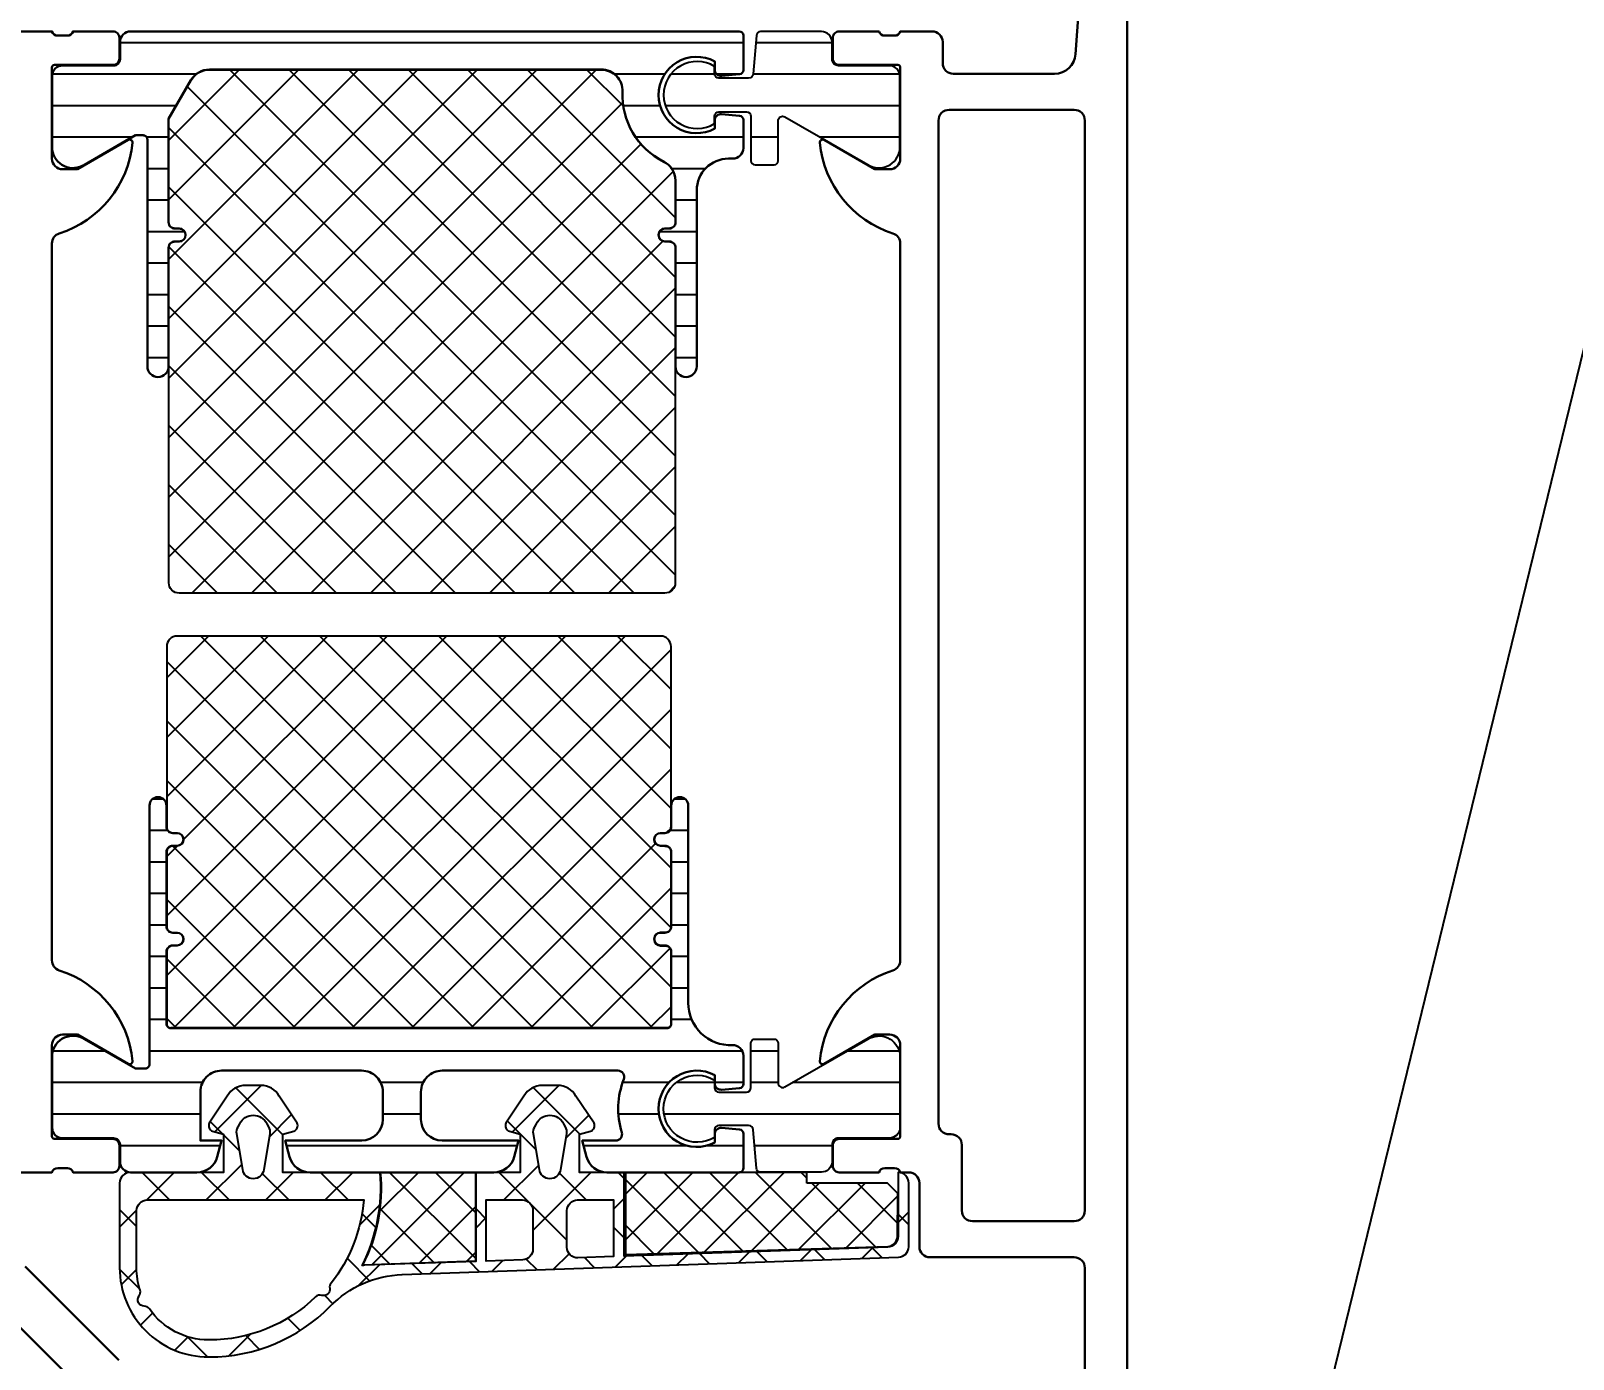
# Model space of a CAD drawing. Header units: millimetres. Extents: x 215300 to 349394, y -116838 to -1602.
# Drawn here: x 256984 to 257992, y -92302 to -91434 of the extents above; entities that cross this region are included whole.
import ezdxf
from ezdxf import colors
from ezdxf.entities.mleader import LeaderData, LeaderLine
from ezdxf.math import Vec2, Vec3

# ---------------------------------------------------------------- set-up
doc = ezdxf.new("R2010")
doc.units = ezdxf.units.MM
doc.layers.add('A-OKNO-RAM', color=140, linetype='Continuous')
doc.layers.add('PDF _Геометрия', color=7, linetype='Continuous', lineweight=0)
doc.layers.add('АР_Тонкие', color=250, linetype='Continuous', lineweight=5)
doc.styles.add('Архитект', font='isocpeur.ttf', dxfattribs={"width": 0.8, "oblique": 8})

msp = doc.modelspace()

# ---------------------------------------------------------------- linework, layer by layer
at = {"layer": 'A-OKNO-RAM', "color": 8}
for p, q in [((257449.324, -91441.694), (257041.873, -91441.695)), ((257507.275, -91441.694), (257457.482, -91441.694)), ((257353.14, -91459.396), (257073.759, -91738.777)), ((257314.234, -91459.396), (257073.759, -91699.872)), ((257275.328, -91459.396), (257073.759, -91660.966)), ((257236.422, -91459.396), (257073.759, -91622.06)), ((257197.517, -91459.396), (257073.759, -91583.154)), ((257158.611, -91459.397), (257073.759, -91544.248)), ((257119.705, -91459.397), (257073.759, -91505.342)), ((257100.266, -91459.397), (257100.266, -91459.397)), ((257113.632, -91459.397), (257404.823, -91750.587)), ((257152.538, -91459.397), (257404.823, -91711.681)), ((257191.443, -91459.396), (257404.823, -91672.775)), ((257230.349, -91459.396), (257404.823, -91633.87)), ((257269.255, -91459.396), (257404.823, -91594.964)), ((257308.161, -91459.396), (257404.823, -91556.058)), ((257347.067, -91459.396), (257370.687, -91483.017)), ((257091.603, -91462.295), (256997.625, -91462.295)), ((257397.901, -91462.294), (257365.159, -91462.294)), ((257430.482, -91462.294), (257401.928, -91462.294)), ((257447.277, -91462.294), (257431.926, -91462.294)), ((257551.521, -91462.294), (257455.689, -91462.294)), ((257085.884, -91470.555), (257404.823, -91789.493)), ((257078.601, -91482.895), (256997.51, -91482.895)), ((257370.433, -91481.009), (257073.759, -91777.683)), ((257394.872, -91482.894), (257370.81, -91482.894)), ((257551.638, -91482.894), (257398.343, -91482.894)), ((257073.759, -91497.336), (257377.974, -91801.55)), ((257049.814, -91503.495), (256997.51, -91503.495)), ((257073.621, -91503.495), (257059.308, -91503.495)), ((257382.3, -91508.048), (257088.798, -91801.55)), ((257449.324, -91503.494), (257378.916, -91503.494)), ((257472.061, -91503.494), (257454.316, -91503.494)), ((257551.638, -91503.494), (257499.601, -91503.494)), ((257073.621, -91524.094), (257059.757, -91524.094)), ((257403.452, -91525.802), (257127.704, -91801.55)), ((257424.418, -91524.094), (257402.636, -91524.094)), ((257073.759, -91536.242), (257339.068, -91801.55)), ((257404.823, -91531.78), (257404.823, -91531.78)), ((257073.621, -91544.694), (257059.757, -91544.694)), ((257418.828, -91544.694), (257404.961, -91544.694)), ((257084.142, -91565.294), (257059.757, -91565.294)), ((257418.827, -91565.294), (257394.439, -91565.294)), ((257073.794, -91575.183), (257300.162, -91801.55)), ((257077.78, -91571.692), (257077.78, -91571.692)), ((257396.684, -91571.475), (257166.61, -91801.55)), ((257073.621, -91585.894), (257059.757, -91585.894)), ((257418.827, -91585.894), (257404.961, -91585.894)), ((257073.621, -91606.494), (257059.757, -91606.494)), ((257404.823, -91602.243), (257205.516, -91801.55)), ((257418.826, -91606.494), (257404.961, -91606.494)), ((257073.759, -91614.053), (257261.256, -91801.55)), ((257073.621, -91627.094), (257059.757, -91627.094)), ((257418.826, -91627.094), (257404.961, -91627.094)), ((257404.823, -91641.149), (257244.422, -91801.55)), ((257073.621, -91647.694), (257059.757, -91647.694)), ((257418.825, -91647.694), (257404.961, -91647.694)), ((257073.759, -91652.959), (257222.351, -91801.55)), ((257404.823, -91680.055), (257283.328, -91801.55)), ((257073.759, -91691.865), (257183.445, -91801.55)), ((257404.823, -91718.961), (257322.234, -91801.55)), ((257073.759, -91730.771), (257144.539, -91801.55)), ((257404.823, -91757.867), (257361.139, -91801.55)), ((257073.759, -91769.677), (257105.633, -91801.55)), ((257404.351, -91797.244), (257400.517, -91801.078)), ((257099.7, -91829.554), (257072.373, -91856.881)), ((257294.23, -91829.554), (257072.374, -92051.411)), ((257255.324, -91829.554), (257072.374, -92012.505)), ((257177.512, -91829.554), (257072.374, -91934.693)), ((257138.606, -91829.554), (257072.374, -91895.787)), ((257333.136, -91829.554), (257076.936, -92085.754)), ((257216.418, -91829.554), (257083.464, -91962.508)), ((257094.731, -91829.554), (257350.931, -92085.754)), ((257372.041, -91829.554), (257115.842, -92085.754)), ((257133.637, -91829.554), (257389.837, -92085.754)), ((257172.543, -91829.554), (257402.05, -92059.061)), ((257211.449, -91829.554), (257401.982, -92020.087)), ((257250.354, -91829.554), (257402.05, -91981.25)), ((257289.26, -91829.554), (257402.05, -91942.344)), ((257328.166, -91829.554), (257402.05, -91903.438)), ((257367.072, -91829.554), (257402.05, -91864.532)), ((257402.05, -91838.451), (257154.748, -92085.754)), ((257072.373, -91846.103), (257312.025, -92085.754)), ((257402.05, -91877.357), (257193.654, -92085.754)), ((257072.373, -91885.009), (257273.119, -92085.754)), ((257072.374, -91923.914), (257234.213, -92085.754)), ((257402.05, -91916.263), (257232.56, -92085.754)), ((257070.274, -91936.093), (257063.105, -91936.093)), ((257411.319, -91936.093), (257404.15, -91936.093)), ((257073.074, -91956.693), (257061.144, -91956.693)), ((257401.883, -91955.336), (257399.178, -91958.041)), ((257413.28, -91956.693), (257401.35, -91956.693)), ((257079.168, -91966.804), (257072.374, -91973.599)), ((257076.357, -91966.804), (257195.307, -92085.754)), ((257391.958, -91965.261), (257271.466, -92085.754)), ((257072.235, -91977.293), (257061.144, -91977.293)), ((257413.28, -91977.293), (257402.189, -91977.293)), ((257402.05, -91994.075), (257310.372, -92085.754)), ((257072.235, -91997.893), (257061.144, -91997.893)), ((257072.374, -92001.726), (257156.401, -92085.754)), ((257413.28, -91997.893), (257402.189, -91997.893)), ((257072.235, -92018.493), (257061.144, -92018.493)), ((257413.28, -92018.493), (257402.189, -92018.493)), ((257401.336, -92033.695), (257349.277, -92085.754)), ((257072.235, -92039.093), (257061.144, -92039.093)), ((257072.374, -92040.632), (257117.496, -92085.754)), ((257413.28, -92039.093), (257402.189, -92039.093)), ((257072.235, -92059.693), (257061.144, -92059.693)), ((257413.28, -92059.693), (257402.189, -92059.693)), ((257402.05, -92071.886), (257388.183, -92085.754)), ((257072.235, -92080.293), (257061.144, -92080.293)), ((257072.374, -92079.538), (257078.59, -92085.754)), ((257415.559, -92080.293), (257402.189, -92080.293)), ((257032.355, -92100.893), (256997.899, -92100.893)), ((257448.631, -92100.893), (257061.144, -92100.893)), ((257472.062, -92100.893), (257454.316, -92100.893)), ((257551.245, -92100.892), (257517.145, -92100.892)), ((257095.779, -92121.493), (256997.51, -92121.493)), ((257103.805, -92153.684), (257134.157, -92123.332)), ((257117.66, -92124.823), (257148.347, -92155.51)), ((257239.96, -92121.493), (257212.283, -92121.493)), ((257298.216, -92153.803), (257328.668, -92123.351)), ((257312.005, -92124.638), (257342.526, -92155.16)), ((257400.632, -92121.493), (257370.376, -92121.493)), ((257430.471, -92121.492), (257405.39, -92121.493)), ((257449.325, -92121.492), (257430.609, -92121.492)), ((257472.062, -92121.492), (257454.316, -92121.492)), ((257551.639, -92121.492), (257481.292, -92121.492)), ((257094.417, -92142.093), (256997.51, -92142.093)), ((257139.375, -92157.02), (257154.044, -92142.351)), ((257238.599, -92142.093), (257213.644, -92142.093)), ((257333.226, -92157.698), (257348.235, -92142.689)), ((257394.12, -92142.092), (257367.648, -92142.093)), ((257551.639, -92142.092), (257397.478, -92142.092)), ((257100.806, -92146.875), (257109.009, -92155.078)), ((257109.529, -92155.598), (257120.016, -92166.085)), ((257294.997, -92146.537), (257313.867, -92165.407)), ((257107.392, -92162.693), (257041.874, -92162.693)), ((257301.483, -92162.693), (257150.76, -92162.693)), ((257412.423, -92162.692), (257344.851, -92162.692)), ((257449.325, -92162.692), (257425.227, -92162.692)), ((257507.276, -92162.692), (257456.601, -92162.692)), ((257098.208, -92198.187), (257121.49, -92174.905)), ((257292.737, -92198.187), (257315.535, -92175.389)), ((257056.284, -92180.164), (257074.306, -92198.187)), ((257059.294, -92198.195), (257077.325, -92180.164)), ((257095.19, -92180.164), (257113.212, -92198.187)), ((257134.892, -92180.961), (257152.118, -92198.187)), ((257137.114, -92198.187), (257155.137, -92180.164)), ((257172.999, -92180.162), (257191.024, -92198.187)), ((257176.02, -92198.187), (257194.047, -92180.16)), ((257206.517, -92240.522), (257266.875, -92180.164)), ((257211.797, -92205.362), (257236.998, -92180.161)), ((257211.901, -92180.158), (257211.904, -92180.161)), ((257218.127, -92180.159), (257274.289, -92236.321)), ((257248.009, -92180.162), (257274.246, -92206.399)), ((257289.719, -92180.164), (257309.735, -92200.181)), ((257311.802, -92218.028), (257349.666, -92180.164)), ((257329.059, -92180.599), (257346.648, -92198.187)), ((257367.531, -92180.164), (257371.49, -92184.124)), ((257372.214, -92224.223), (257416.273, -92180.164)), ((257372.254, -92194.304), (257386.393, -92180.164)), ((257372.266, -92184.9), (257419.687, -92232.32)), ((257393.186, -92233.131), (257446.152, -92180.164)), ((257397.41, -92180.164), (257448.68, -92231.434)), ((257424.008, -92232.188), (257476.032, -92180.164)), ((257427.29, -92180.164), (257477.673, -92230.547)), ((257457.17, -92180.164), (257506.666, -92229.661)), ((257487.05, -92180.164), (257490.896, -92184.011)), ((257454.83, -92231.246), (257498.98, -92187.096)), ((257485.653, -92230.303), (257528.86, -92187.096)), ((257493.981, -92187.096), (257535.659, -92228.774)), ((257516.475, -92229.361), (257550.272, -92195.563)), ((257523.861, -92187.096), (257550.128, -92213.364)), ((257041.607, -92204.394), (257052.698, -92215.485)), ((257041.607, -92215.882), (257052.706, -92204.783)), ((257198.46, -92214.653), (257211.736, -92201.377)), ((257211.983, -92203.895), (257247.257, -92239.169)), ((257237.422, -92239.496), (257274.241, -92202.677)), ((257274.395, -92203.747), (257281.293, -92210.644)), ((257309.809, -92200.254), (257333.984, -92224.43)), ((257364.494, -92204.242), (257371.473, -92197.263)), ((257550.436, -92212.829), (257557.427, -92205.838)), ((257200.043, -92207.206), (257209.201, -92216.364)), ((257274.383, -92216.541), (257281.293, -92209.631)), ((257364.494, -92216.033), (257371.441, -92222.98)), ((257372.226, -92214.74), (257390.694, -92233.207)), ((257550.449, -92207.459), (257557.421, -92214.431)), ((257190.259, -92236.328), (257205.02, -92251.089)), ((257206.213, -92228.005), (257218.338, -92240.129)), ((257268.328, -92238.47), (257274.284, -92232.514)), ((257325.238, -92243.498), (257335.426, -92233.31)), ((257345.412, -92235.858), (257352.114, -92242.56)), ((257365.551, -92242.091), (257372.738, -92234.904)), ((257383.005, -92234.545), (257389.707, -92241.247)), ((257405.865, -92240.683), (257413.052, -92233.496)), ((257420.598, -92233.232), (257427.3, -92239.934)), ((257446.179, -92239.275), (257453.366, -92232.088)), ((257458.192, -92231.919), (257464.894, -92238.621)), ((257486.492, -92237.867), (257493.679, -92230.68)), ((257495.785, -92230.607), (257502.487, -92237.309)), ((257526.806, -92236.459), (257533.993, -92229.272)), ((257533.378, -92229.294), (257540.08, -92235.996)), ((257041.612, -92243.305), (257054.81, -92256.503)), ((257042.686, -92253.709), (257052.712, -92243.683)), ((257197.855, -92254.163), (257211.484, -92240.535)), ((257232.633, -92239.796), (257239.335, -92246.498)), ((257244.61, -92246.314), (257251.797, -92239.127)), ((257270.226, -92238.483), (257276.928, -92245.185)), ((257284.924, -92244.906), (257292.111, -92237.719)), ((257307.429, -92236.78), (257314.521, -92243.873)), ((257175.644, -92260.619), (257180.99, -92265.965)), ((257055.272, -92280.029), (257063.151, -92272.15)), ((257151.577, -92275.458), (257159.635, -92283.516)), ((257113.084, -92300.029), (257127.121, -92285.992)), ((257124.02, -92286.806), (257133.026, -92295.813)), ((257077.771, -92296.436), (257086.458, -92287.749)), ((257085.882, -92287.575), (257099.081, -92300.773))]:
    msp.add_line(p, q, dxfattribs=at)
at = {"layer": 'A-OKNO-RAM', "color": 8, "extrusion": (0, 0, -1)}
for p, q in [((257395.257, -91829.554), (257395.257, -91829.554)), ((257402.05, -91954.188), (257402.05, -91954.188)), ((257076.394, -91958.209), (257076.394, -91958.209)), ((257072.374, -91970.824), (257072.374, -91970.824)), ((257079.167, -91966.804), (257079.167, -91966.804)), ((257398.03, -92031.963), (257398.03, -92031.963)), ((257402.05, -92083.119), (257402.05, -92083.119))]:
    msp.add_line(p, q, dxfattribs=at)
for points in [[(-257457.885, -91437.081), (-257457.885, -91437.081), (-257455.702, -91462.036, 0.412468), (-257452.791, -91464.941), (-257452.791, -91464.941), (-257433.381, -91464.941, 0.413086), (-257430.47, -91462.03), (-257430.47, -91462.03), (-257430.47, -91457.186, -0.585013), (-257397.193, -91475.893, -0.585013), (-257430.47, -91494.6), (-257430.47, -91494.6), (-257430.47, -91489.757, 0.413094), (-257433.381, -91486.845), (-257433.381, -91486.845), (-257451.405, -91486.845, 0.41315), (-257454.316, -91489.756), (-257454.316, -91489.756), (-257454.316, -91518.87, -0.413036), (-257456.95, -91521.504), (-257456.95, -91521.504), (-257469.427, -91521.504, -0.412974), (-257472.061, -91518.87), (-257472.061, -91518.87), (-257472.061, -91492.702, 0.576651), (-257476.423, -91490.177), (-257476.423, -91490.177), (-257530.632, -91521.323, -0.545888), (-257551.638, -91511.742), (-257551.638, -91511.742), (-257551.638, -91463.554, -0.414215), (-257544.845, -91456.761), (-257544.845, -91456.761), (-257511.573, -91456.766, 0.414254), (-257507.275, -91452.468), (-257507.275, -91452.468), (-257507.275, -91441.234, -0.414214), (-257500.482, -91434.441), (-257500.482, -91434.441), (-257460.52, -91434.441, -0.413679)], [(-257296.357, -92153.305), (-257296.357, -92153.305), (-257303.494, -92155.217), (-257303.493, -92180.164), (-257274.419, -92180.164), (-257274.361, -92238.339), (-257201.707, -92240.876, -0.0559592), (-257200.177, -92241.102, -0.138489), (-257211.904, -92180.158), (-257211.904, -92180.158), (-257148.347, -92180.164), (-257148.347, -92155.218), (-257155.484, -92153.305, -0.414233), (-257157.735, -92147.871), (-257157.735, -92147.871), (-257145.963, -92130.263, -0.268023), (-257133.957, -92123.331), (-257133.957, -92123.331), (-257123.919, -92123.33, -0.268028), (-257111.913, -92130.262), (-257111.913, -92130.262), (-257100.141, -92147.871, -0.414264), (-257102.392, -92153.305), (-257102.392, -92153.305), (-257109.529, -92155.217), (-257109.529, -92180.164), (-257048.539, -92180.164, -0.414214), (-257041.607, -92187.096), (-257041.607, -92187.096), (-257041.607, -92242.551, -0.414214), (-257099.834, -92300.778), (-257099.834, -92300.778), (-257100.213, -92300.778, -0.201106), (-257179.296, -92267.629, 0.192042), (-257226.304, -92246.953), (-257226.304, -92246.953), (-257550.72, -92235.624, -0.403767), (-257557.41, -92228.703), (-257557.41, -92228.703), (-257557.441, -92187.096, -0.413996), (-257550.515, -92180.164), (-257550.515, -92180.164), (-257550.414, -92222.008, 0.403811), (-257543.721, -92228.933), (-257543.721, -92228.933), (-257371.425, -92234.949), (-257371.495, -92180.164), (-257342.312, -92180.164), (-257342.312, -92155.218), (-257349.449, -92153.305, -0.414233), (-257351.7, -92147.871), (-257351.7, -92147.871), (-257339.927, -92130.263, -0.268023), (-257327.922, -92123.331), (-257327.922, -92123.331), (-257317.884, -92123.33, -0.268028), (-257305.878, -92130.262), (-257305.878, -92130.262), (-257294.106, -92147.871, -0.414264)], [(-257490.896, -92187.096), (-257490.896, -92187.096), (-257490.896, -92180.164), (-257372.272, -92180.164), (-257372.201, -92233.772), (-257543.863, -92228.523, -0.380232), (-257550.058, -92222.079), (-257550.058, -92222.079), (-257550.285, -92194.028), (-257543.508, -92187.096)]]:
    msp.add_lwpolyline(points, format="xyb", close=True, dxfattribs=at)
at = {"layer": 'A-OKNO-RAM', "color": 8}
for points in [[(257100.266, -91459.397), (257356.5, -91459.396, -0.427296), (257370.211, -91473.731, 0.296972), (257397.198, -91519.485, -0.284917), (257404.823, -91531.78), (257404.823, -91559.076, -0.414214), (257400.802, -91563.096), (257400.802, -91563.096), (257398.029, -91563.096, 1), (257398.029, -91571.691), (257398.029, -91571.691), (257400.802, -91571.691, -0.414214), (257404.823, -91575.712), (257404.823, -91575.712), (257404.823, -91794.757, -0.414214), (257398.029, -91801.55), (257398.029, -91801.55), (257080.553, -91801.55, -0.414214), (257073.759, -91794.757), (257073.759, -91794.757), (257073.759, -91575.712), (257073.759, -91575.712, -0.414214), (257077.78, -91571.692), (257080.552, -91571.692, 1), (257080.552, -91563.096), (257080.552, -91563.096), (257077.78, -91563.096, -0.414214), (257073.759, -91559.076), (257073.759, -91559.076), (257073.759, -91491.56), (257088.355, -91466.274, -0.26742)], [(257457.886, -92177.386), (257457.886, -92177.386), (257455.703, -92152.431, 0.412468), (257452.791, -92149.526), (257452.791, -92149.526), (257433.382, -92149.526, 0.413086), (257430.471, -92152.437), (257430.471, -92152.437), (257430.471, -92157.281, -0.585013), (257397.194, -92138.574, -0.585013), (257430.471, -92119.866), (257430.471, -92119.866), (257430.471, -92124.71, 0.413094), (257433.382, -92127.622), (257433.382, -92127.622), (257451.405, -92127.622, 0.41315), (257454.316, -92124.71), (257454.316, -92124.71), (257454.316, -92095.597, -0.413036), (257456.951, -92092.963), (257456.951, -92092.963), (257469.427, -92092.963, -0.412974), (257472.062, -92095.597), (257472.062, -92095.597), (257472.062, -92121.765, 0.576651), (257476.424, -92124.29), (257476.424, -92124.29), (257530.632, -92093.144, -0.545888), (257551.639, -92102.725), (257551.639, -92102.725), (257551.639, -92150.912, -0.414254), (257544.845, -92157.706), (257544.845, -92157.706), (257511.574, -92157.701, 0.414254), (257507.276, -92161.999), (257507.276, -92161.999), (257507.276, -92173.233, -0.414214), (257500.482, -92180.026), (257500.482, -92180.026), (257460.521, -92180.026, -0.413679)], [(257138.886, -92150.347), (257138.886, -92150.347, -0.174015), (257139.72, -92154.955), (257139.72, -92154.955), (257135.829, -92178.241, -0.883721), (257122.047, -92178.241), (257122.047, -92178.241), (257118.156, -92154.955, -0.174016), (257118.99, -92150.347), (257118.99, -92150.347), (257120.098, -92148.429, -0.635166), (257137.778, -92148.429), (257137.778, -92148.429)], [(257312.121, -92154.955), (257312.121, -92154.955, -0.174016), (257312.955, -92150.347), (257312.955, -92150.347), (257314.062, -92148.429, -0.635166), (257331.743, -92148.429), (257331.743, -92148.429), (257332.851, -92150.347, -0.174015), (257333.685, -92154.955), (257333.685, -92154.955), (257329.794, -92178.241, -0.883721), (257316.012, -92178.241), (257316.012, -92178.241)], [(257274.208, -92180.164), (257274.208, -92180.164), (257274.292, -92238.272), (257200.616, -92240.718, 0.146152), (257212.201, -92180.158), (257212.201, -92180.158)], [(257178.952, -92255.852), (257178.952, -92255.852, -0.550607), (257173.712, -92260.536, 0.267882), (257169.679, -92261.55, -0.194837), (257100.213, -92289.687), (257100.213, -92289.687), (257099.834, -92289.687, -0.245876), (257061.103, -92269.415, 0.24881), (257057.639, -92267.627, -0.628388), (257054.314, -92260.91, 0.24881), (257054.99, -92257.072, -0.0784499), (257052.698, -92242.551), (257052.698, -92242.551), (257052.698, -92205.119, -0.414214), (257059.63, -92198.187), (257059.63, -92198.187), (257201.195, -92198.187, -0.147389), (257179.789, -92252.594, 0.211243)], [(257305.113, -92237.265), (257305.113, -92237.265), (257281.293, -92238.097), (257281.293, -92198.187), (257304.871, -92198.187, -0.414214), (257311.802, -92205.119), (257311.802, -92205.119), (257311.802, -92230.337, -0.404026)], [(257333.984, -92205.119), (257333.984, -92205.119, -0.414214), (257340.916, -92198.187), (257340.916, -92198.187), (257364.494, -92198.187), (257364.494, -92235.191), (257341.158, -92236.006, -0.424475), (257333.984, -92229.079), (257333.984, -92229.079)]]:
    msp.add_lwpolyline(points, format="xyb", close=True, dxfattribs=at)
at = {"layer": 'A-OKNO-RAM', "color": 8, "extrusion": (0, 0, -1)}
for points in [[(-257398.03, -91966.804), (-257395.257, -91966.804, 1), (-257395.257, -91958.208), (-257395.257, -91958.208), (-257398.03, -91958.208, -0.414214), (-257402.05, -91954.188), (-257402.05, -91836.347, -0.414214), (-257395.257, -91829.554), (-257079.167, -91829.554, -0.414214), (-257072.373, -91836.347)], [(-257072.373, -91836.347), (-257072.373, -91836.347), (-257072.374, -91954.188, -0.414214), (-257076.394, -91958.209), (-257079.167, -91958.209, 1), (-257079.167, -91966.804), (-257076.394, -91966.804, -0.414214), (-257072.374, -91970.824), (-257072.374, -92019.347, -0.414214), (-257076.394, -92023.368), (-257076.394, -92023.368), (-257079.167, -92023.368, 1), (-257079.167, -92031.963), (-257079.167, -92031.963), (-257076.394, -92031.963, -0.414214), (-257072.374, -92035.983), (-257072.374, -92035.983), (-257072.374, -92083.12, -0.414214), (-257075.008, -92085.754), (-257075.008, -92085.754)], [(-257398.03, -91966.804), (-257398.03, -91966.804, 0.414214), (-257402.05, -91970.824), (-257402.05, -92019.347), (-257402.05, -92019.347, 0.414214), (-257398.03, -92023.367), (-257395.257, -92023.367), (-257395.257, -92023.367, -1), (-257395.257, -92031.963), (-257398.03, -92031.963, 0.414214), (-257402.05, -92035.983), (-257402.05, -92083.119, 0.414214), (-257399.416, -92085.754), (-257075.008, -92085.754)]]:
    msp.add_lwpolyline(points, format="xyb", dxfattribs=at)
at = {"layer": 'PDF _Геометрия', "lineweight": 30}
for points in [[(257700.256, -91022.553), (257700.257, -92436.641, -0.414214)], [(257672.53, -92317.414), (257672.53, -92242.551, 0.414214), (257665.598, -92235.619), (257665.598, -92235.619), (257571.326, -92235.619, -0.414214), (257564.394, -92228.687), (257564.394, -92228.687), (257564.394, -92187.096, 0.414214), (257557.462, -92180.165), (257557.462, -92180.165), (257551.916, -92180.165, 0.338212), (257548.129, -92177.392), (257548.129, -92177.392), (257541.841, -92177.392, 0.338181), (257538.053, -92180.165), (257538.053, -92180.165), (257511.989, -92180.165, -0.414214), (257507.83, -92176.006), (257507.83, -92176.006), (257507.83, -92162.42, -0.414214), (257511.989, -92158.26), (257511.989, -92158.26), (257550.253, -92158.26, 0.414214), (257551.916, -92156.597), (257551.916, -92156.597), (257551.916, -92096.983, 0.414214), (257544.985, -92090.051), (257544.985, -92090.051), (257535.28, -92090.051), (257502.107, -92109.204, -0.610538), (257499.244, -92107.358, -0.299201), (257547.098, -92048.13, 0.326134), (257551.916, -92041.528), (257551.916, -92041.528), (257551.916, -91572.938, 0.326134), (257547.097, -91566.336, -0.299201), (257499.243, -91507.109, -0.610538), (257502.106, -91505.263), (257502.106, -91505.263), (257535.279, -91524.416), (257544.984, -91524.416, 0.414214), (257551.916, -91517.484), (257551.916, -91517.484), (257551.916, -91457.87, 0.414214), (257550.252, -91456.206), (257550.252, -91456.206), (257511.989, -91456.206, -0.414214), (257507.829, -91452.047), (257507.829, -91452.047), (257507.829, -91438.461, -0.414214), (257511.988, -91434.302), (257511.988, -91434.302), (257538.052, -91434.302, 0.338181), (257541.84, -91437.075), (257541.84, -91437.075), (257548.128, -91437.075, 0.338212), (257551.916, -91434.302), (257551.916, -91434.302), (257572.711, -91434.302, -0.414214), (257579.643, -91441.234), (257579.643, -91441.234), (257579.643, -91455.098, 0.414214), (257586.575, -91462.029), (257586.575, -91462.029), (257652.689, -91462.029, 0.393479), (257666.517, -91449.153), (257666.517, -91449.153), (257672.529, -91364.984)], [(256954.395, -92180.165), (256997.372, -92180.165), (256997.372, -92180.165, -0.338212), (257001.159, -92177.392), (257007.448, -92177.392), (257007.448, -92177.392, -0.338181), (257011.235, -92180.165), (257037.299, -92180.165), (257037.299, -92180.165, 0.414214), (257041.458, -92176.006), (257041.458, -92162.42), (257041.458, -92162.42, 0.414214), (257037.299, -92158.261), (256999.035, -92158.261), (256999.035, -92158.261, -0.414214), (256997.372, -92156.597), (256997.372, -92096.983), (256997.372, -92096.983, -0.414214), (257004.304, -92090.052), (257014.008, -92090.052), (257047.181, -92109.204), (257047.181, -92109.204, 0.610538), (257050.044, -92107.358, 0.299201), (257002.19, -92048.131, -0.326134), (256997.372, -92041.529), (256997.371, -91572.939), (256997.371, -91572.939, -0.326134), (257002.19, -91566.337, 0.299201), (257050.044, -91507.11, 0.610538), (257047.181, -91505.264), (257014.008, -91524.416), (257004.303, -91524.416), (257004.303, -91524.416, -0.414214), (256997.371, -91517.484), (256997.371, -91457.87), (256997.371, -91457.87, -0.414214), (256999.035, -91456.207), (257037.298, -91456.207), (257037.298, -91456.207, 0.414214), (257041.457, -91452.048), (257041.457, -91438.462), (257041.457, -91438.462, 0.414214), (257037.298, -91434.303), (257011.235, -91434.303), (257011.235, -91434.303, -0.338181), (257007.447, -91437.075), (257001.158, -91437.075), (257001.158, -91437.075, -0.338212), (256997.371, -91434.303), (256729.803, -91434.303)]]:
    msp.add_lwpolyline(points, format="xyb", dxfattribs=at)
at = {"layer": 'PDF _Геометрия', "lineweight": 30, "extrusion": (0, 0, -1)}
for points in [[(-257041.873, -91441.234), (-257041.873, -91441.234), (-257041.873, -91452.469, 0.414254), (-257037.714, -91456.628), (-257037.714, -91456.628), (-257004.442, -91456.623, -0.414254), (-256997.51, -91463.555), (-256997.51, -91463.555), (-256997.51, -91511.752, -0.546041), (-257018.727, -91521.442), (-257018.727, -91521.442), (-257051.995, -91502.235), (-257056.984, -91502.235, 0.414214), (-257059.757, -91505.008), (-257059.757, -91505.008), (-257059.757, -91653.349, -1), (-257073.621, -91653.349), (-257073.621, -91653.349), (-257073.621, -91575.712, 0.414214), (-257077.78, -91571.553), (-257077.78, -91571.553), (-257080.552, -91571.553, -1), (-257080.552, -91563.235), (-257080.552, -91563.235), (-257077.78, -91563.235, 0.414214), (-257073.621, -91559.076), (-257073.621, -91559.076), (-257073.621, -91491.523), (-257088.235, -91466.205, 0.267422), (-257100.266, -91459.258), (-257100.266, -91459.258), (-257356.5, -91459.258, 0.427296), (-257370.35, -91473.737, -0.296972), (-257397.259, -91519.361, 0.284917), (-257404.961, -91531.78), (-257404.961, -91531.78), (-257404.961, -91559.076, 0.414214), (-257400.802, -91563.235), (-257400.802, -91563.235), (-257398.03, -91563.235, -1), (-257398.03, -91571.553), (-257398.03, -91571.553), (-257400.802, -91571.553, 0.414214), (-257404.961, -91575.712), (-257404.961, -91575.712), (-257404.961, -91653.348, -1), (-257418.825, -91653.348), (-257418.825, -91653.348), (-257418.828, -91538.28, 0.414205), (-257439.624, -91517.485), (-257439.624, -91517.485), (-257442.393, -91517.485, -0.414214), (-257449.324, -91510.553), (-257449.324, -91510.553), (-257449.324, -91492.17, -0.388878), (-257446.793, -91489.407), (-257446.793, -91489.407), (-257435.13, -91488.387, -0.440011), (-257430.609, -91492.53), (-257430.609, -91492.53), (-257430.609, -91497.891, 0.566802), (-257393.87, -91475.894, 0.566802), (-257430.609, -91453.897), (-257430.609, -91453.897), (-257430.609, -91459.258, -0.440011), (-257435.13, -91463.401), (-257435.13, -91463.401), (-257446.793, -91462.38, -0.388878), (-257449.324, -91459.618), (-257449.324, -91459.618), (-257449.324, -91437.076, -0.414213), (-257446.552, -91434.303), (-257446.552, -91434.303), (-257048.805, -91434.303, -0.414214)], [(-257665.597, -91485.597), (-257665.597, -91485.597), (-257583.802, -91485.597, -0.414214), (-257576.87, -91492.529), (-257576.87, -91492.529), (-257576.871, -92148.278, -0.414214), (-257583.803, -92155.21), (-257583.803, -92155.21), (-257585.189, -92155.21, 0.414214), (-257592.121, -92162.142), (-257592.121, -92162.142), (-257592.121, -92205.119, -0.414214), (-257599.053, -92212.051), (-257599.053, -92212.051), (-257665.598, -92212.051, -0.414214), (-257672.53, -92205.119), (-257672.53, -92205.119), (-257672.529, -91492.529, -0.414214)]]:
    msp.add_lwpolyline(points, format="xyb", close=True, dxfattribs=at)
at = {"layer": 'PDF _Геометрия', "lineweight": 30}
msp.add_lwpolyline([(257048.806, -92180.165), (257048.806, -92180.165, -0.414214), (257041.874, -92173.233), (257041.874, -92173.233), (257041.874, -92161.999, 0.414254), (257037.714, -92157.84), (257037.714, -92157.84), (257004.443, -92157.845, -0.414254), (256997.51, -92150.913), (256997.51, -92150.913), (256997.51, -92102.716, -0.546041), (257018.728, -92093.026), (257018.728, -92093.026), (257051.997, -92112.233), (257058.372, -92112.233, 0.414214), (257061.144, -92109.461), (257061.144, -92109.461), (257061.144, -91940.325, -1), (257072.235, -91940.325), (257072.235, -91940.325), (257072.235, -91954.188, 0.414214), (257076.394, -91958.347), (257076.394, -91958.347), (257079.167, -91958.347, -1), (257079.167, -91966.665), (257079.167, -91966.665), (257076.394, -91966.665, 0.414214), (257072.235, -91970.824), (257072.235, -91970.824), (257072.235, -92019.347, 0.414214), (257076.394, -92023.506), (257076.394, -92023.506), (257079.167, -92023.506, -1), (257079.167, -92031.824), (257079.167, -92031.824), (257076.394, -92031.824, 0.414214), (257072.235, -92035.983), (257072.235, -92035.983), (257072.235, -92083.12, 0.414214), (257075.008, -92085.892), (257075.008, -92085.892), (257399.416, -92085.892, 0.414214), (257402.189, -92083.119), (257402.189, -92083.119), (257402.189, -92035.983, 0.414214), (257398.03, -92031.824), (257398.03, -92031.824), (257395.257, -92031.824, -1), (257395.257, -92023.506), (257395.257, -92023.506), (257398.03, -92023.506, 0.414214), (257402.189, -92019.347), (257402.189, -92019.347), (257402.189, -91970.824, 0.414214), (257398.03, -91966.665), (257398.03, -91966.665), (257395.257, -91966.665, -1), (257395.257, -91958.347), (257395.257, -91958.347), (257398.03, -91958.347, 0.414214), (257402.189, -91954.188), (257402.189, -91954.188), (257402.189, -91940.324, -1), (257413.28, -91940.324), (257413.28, -91940.324), (257413.28, -92069.284, 0.425979), (257442.116, -92096.989, -0.425979), (257449.325, -92103.915), (257449.325, -92103.915), (257449.325, -92122.298, -0.388878), (257446.794, -92125.06), (257446.794, -92125.06), (257435.131, -92126.081, -0.440011), (257430.609, -92121.938), (257430.609, -92121.938), (257430.609, -92116.576, 0.566802), (257393.871, -92138.573, 0.566802), (257430.609, -92160.57), (257430.609, -92160.57), (257430.609, -92155.21, -0.440011), (257435.131, -92151.067), (257435.131, -92151.067), (257446.794, -92152.087, -0.388878), (257449.325, -92154.85), (257449.325, -92154.85), (257449.325, -92177.392, -0.414214), (257446.552, -92180.165), (257446.552, -92180.165), (257360.169, -92180.165, -0.338929), (257346.777, -92169.892), (257346.777, -92169.892), (257343.962, -92159.37), (257365.86, -92159.37, 0.504145), (257369.837, -92153.993, -0.169493), (257371.182, -92119.3, 0.528692), (257367.312, -92113.619), (257367.312, -92113.619), (257252.464, -92113.619, 0.414214), (257238.599, -92127.485), (257238.599, -92127.485), (257238.599, -92145.504, 0.414173), (257252.462, -92159.37), (257252.462, -92159.37), (257302.371, -92159.37), (257299.558, -92169.892, -0.338968), (257286.165, -92180.165), (257286.165, -92180.165), (257166.078, -92180.165, -0.338929), (257152.686, -92169.892), (257152.686, -92169.892), (257149.872, -92159.37), (257199.781, -92159.37, 0.414173), (257213.644, -92145.504), (257213.644, -92145.504), (257213.644, -92127.485, 0.414214), (257199.779, -92113.62), (257199.779, -92113.62), (257108.282, -92113.62, 0.414214), (257094.417, -92127.485), (257094.417, -92127.485), (257094.417, -92159.37), (257108.281, -92159.37), (257105.467, -92169.892, -0.338968), (257092.075, -92180.165), (257092.075, -92180.165)], format="xyb", close=True, dxfattribs=at)
msp.add_lwpolyline([(256979.89, -92241.705), (257041.092, -92302.907)], dxfattribs=at)
at = {"layer": 'PDF _Геометрия', "lineweight": 30, "extrusion": (0, 0, -1)}
msp.add_lwpolyline([(-256963.165, -92361.009, 0.355032), (-257002.298, -92323.301, -0.619173), (-257006.781, -92311.729), (-256965.888, -92270.832)], format="xyb", dxfattribs=at)
at = {"layer": 'АР_Тонкие', "linetype": 'ByBlock', "lineweight": -2, "extrusion": (0, 0, -1)}
msp.add_lwpolyline([(-257770.23, -92577.461), (-258302.897, -90397.113)], dxfattribs=at)

# ---------------------------------------------------------------- leaders
at = {"layer": 'АР_Тонкие'}
ml = msp.add_multileader_mtext('Standard', dxfattribs=at)
ml.set_content('\\pxsm1,ql;Пароизоляционная лента', color=256, style='Архитект')
ml.set_leader_properties()
ml.build(insert=Vec2(0, 0))
ml.multileader.update_dxf_attribs({"text_left_attachment_type": 6, "text_right_attachment_type": 6, "dogleg_length": 100, "arrow_head_size": 250})
ctx = ml.context
ctx.base_point, ctx.char_height, ctx.arrow_head_size, ctx.landing_gap_size, ctx.plane_origin, ctx.plane_x_axis = Vec3(255755.102, -89840.651), 250, 250, 25, Vec3(212739.569, -112453.918), Vec3(-1, 0)
ctx.left_attachment, ctx.right_attachment = 6, 6
notes = []
notes.append((ctx, [(1, (1, 1, 0), (255855.102, -89840.651), (-1, 0), 100, [(0, [(256963.942, -92681.189)], 0, [])])]))
ctx.mtext.insert, ctx.mtext.width, ctx.mtext.defined_height, ctx.mtext.flow_direction = Vec3(252544.967, -89515.651), 8498.60878, 1142.931, 5
ml = msp.add_multileader_mtext('Standard', dxfattribs=at)
ml.set_content('\\pxsm1,ql;Пенный утеплитель', color=256, style='Архитект')
ml.set_leader_properties()
ml.build(insert=Vec2(0, 0))
ml.multileader.update_dxf_attribs({"text_left_attachment_type": 6, "text_right_attachment_type": 6, "dogleg_length": 100, "arrow_head_size": 250})
ctx = ml.context
ctx.base_point, ctx.char_height, ctx.arrow_head_size, ctx.landing_gap_size, ctx.plane_origin, ctx.plane_x_axis = Vec3(255623.804, -90459.929), 250, 250, 25, Vec3(211500.33, -115483.159), Vec3(-1, 0)
ctx.left_attachment, ctx.right_attachment = 6, 6
notes.append((ctx, [(1, (1, 1, 0), (255723.804, -90459.929), (-1, 0), 100, [(0, [(256619.582, -92616.986)], 0, [])])]))
ctx.mtext.insert, ctx.mtext.width, ctx.mtext.defined_height, ctx.mtext.flow_direction = Vec3(253123.669, -90134.929), 8498.60878, 1142.931, 5
for ctx, leaders in notes:
    for number, flags, end, landing, length, lines in leaders:
        leader = LeaderData()
        leader.index, (leader.has_last_leader_line, leader.has_dogleg_vector, leader.attachment_direction) = number, flags
        leader.last_leader_point, leader.dogleg_vector, leader.dogleg_length = Vec3(end), Vec3(landing), length
        for number, points, colour, breaks in lines:
            line = LeaderLine()
            line.index, line.vertices, line.color, line.breaks = number, Vec3.list(points), colors.encode_raw_color(colour), breaks
            leader.lines.append(line)
        ctx.leaders.append(leader)

doc.saveas('drawing.dxf')
